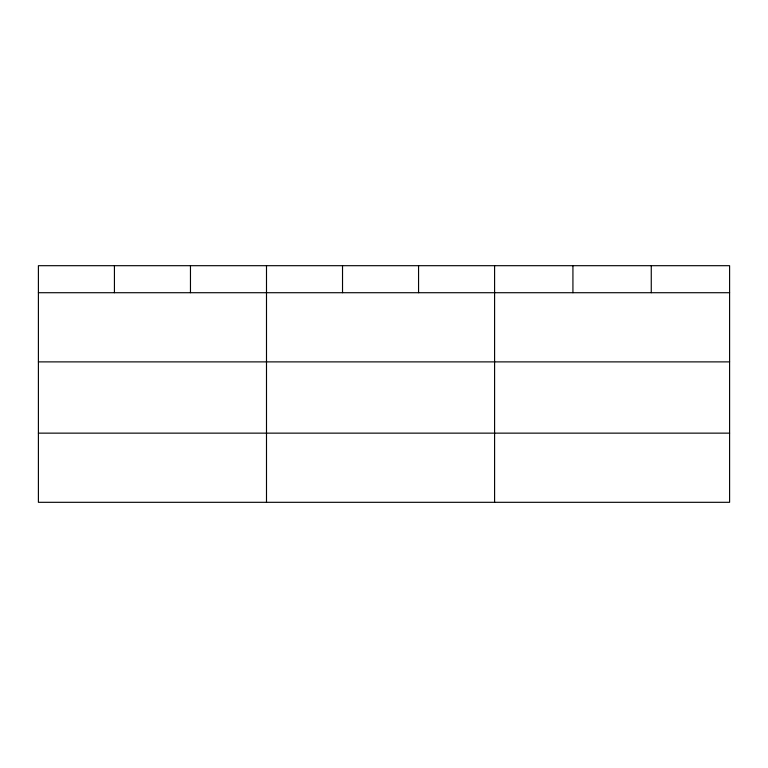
<?xml version="1.0" encoding="UTF-8"?>
<svg xmlns="http://www.w3.org/2000/svg" width="768" height="768" viewBox="0 0 768 768"><rect width="100%" height="100%" fill="white"/><g stroke="black" fill="none" stroke-linecap="round" stroke-linejoin="round"><path stroke-width="1.15" d="M729.6 361.882L729.6 265.69L38.4 265.69L38.4 502.31L729.6 502.31L729.6 361.882L38.4 361.882M38.4 292.714L729.6 292.714M38.4 433.142L729.6 433.142M651.264 265.69L651.264 292.714M572.928 265.69L572.928 292.714M494.592 265.69L494.592 502.31M418.56 265.69L418.56 292.714M342.528 265.69L342.528 292.714M266.496 265.69L266.496 502.31M190.464 265.69L190.464 292.714M114.432 265.69L114.432 292.714"/></g></svg>
